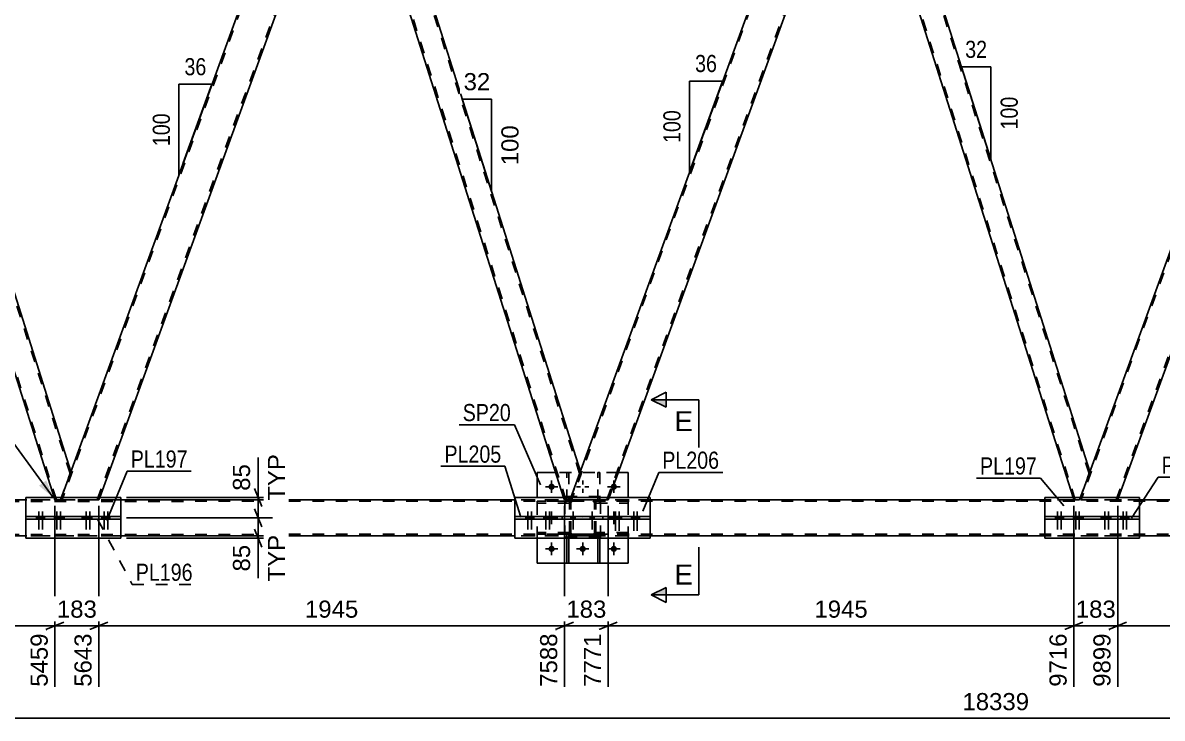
# Model space of a CAD drawing. Header units: millimetres. Extents: x -123 to 718, y -398 to 196.
# Drawn here: x 134.2 to 324.6, y -158.5 to -42.2 of the extents above; entities that cross this region are included whole.
import ezdxf

# ---------------------------------------------------------------- set-up
doc = ezdxf.new("R2010")
doc.units = ezdxf.units.MM
doc.linetypes.add('DXK_LINE_DOT2', pattern=[3.9198, 1.9599, -1.9599])
doc.linetypes.add('DXK_LINE_DOT3', pattern=[5.9187, 2.979, -0.9799, 0.9799, -0.9799])
doc.styles.add('Arial', font='ARIAL.TTF', dxfattribs={"height": 0.2})
doc.styles.add('Arial Narrow', font='ARIALN.TTF', dxfattribs={"height": 0.2})

# ---------------------------------------------------------------- blocks, each defined once
blk = doc.blocks.new('Part-318464438-3938 - 3652')
at = {"color": 7, "linetype": 'DXK_LINE_DOT2'}
for p, q in [((190.22, -3), (188.48, -7.77)), ((191.17, -3), (190.22, -3)), ((227.25, -117.6), (190.91, -3)), ((191.29, -3.4), (191.17, -3)), ((224.96, -122), (188.62, -7.4)), ((225.65, -122), (227.39, -117.23)), ((224.71, -122), (224.58, -121.6)), ((224.71, -122), (225.65, -122))]:
    blk.add_line(p, q, dxfattribs=at)
at = {"color": 2, "linetype": 'Continuous'}
for p, q in [((227.39, -117.23), (191.29, -3.4)), ((224.58, -121.6), (188.48, -7.77))]:
    blk.add_line(p, q, dxfattribs=at)
blk = doc.blocks.new('Part-318464438-4051 - 3652')
at = {"color": 7, "linetype": 'DXK_LINE_DOT2'}
for p, q in [((235.37, -122.24), (229.97, -122.24)), ((229.97, -122.24), (229.97, -122.56)), ((229.97, -122.56), (235.37, -122.56)), ((230.57, -122.56), (230.57, -122.24)), ((235.37, -122.56), (235.37, -122.24))]:
    blk.add_line(p, q, dxfattribs=at)
blk = doc.blocks.new('Part-318464438-3699 - 3652')
at = {"color": 2, "linetype": 'Continuous'}
for p, q in [((150.56, -121.6), (134.7, -121.6)), ((134.7, -124.76), (134.7, -121.6)), ((150.56, -124.76), (150.56, -121.6)), ((134.7, -128.4), (134.7, -125.24)), ((150.56, -128.4), (150.56, -125.24)), ((150.56, -128.4), (134.7, -128.4))]:
    blk.add_line(p, q, dxfattribs=at)
at = {"color": 7, "linetype": 'DXK_LINE_DOT2'}
for p, q in [((134.7, -125.24), (134.7, -124.76)), ((150.56, -125.24), (150.56, -124.76))]:
    blk.add_line(p, q, dxfattribs=at)
blk = doc.blocks.new('Part-318464438-3774 - 3652')
at = {"color": 7, "linetype": 'DXK_LINE_DOT2'}
for p, q in [((619.65, -122.24), (-43.57, -122.25)), ((619.65, -122), (-35.57, -122.01)), ((150.56, -122.01), (134.7, -122.01)), ((239.06, -122), (216.45, -122)), ((320.83, -122), (304.97, -122)), ((619.65, -127.76), (-43.57, -127.77)), ((619.65, -128), (-35.57, -128.01)), ((150.56, -128.01), (134.7, -128.01)), ((239.06, -128), (216.45, -128)), ((320.83, -128), (304.97, -128))]:
    blk.add_line(p, q, dxfattribs=at)
at = {"color": 2, "linetype": 'Continuous'}
for p, q in [((134.7, -122.01), (68.79, -122.01)), ((216.45, -122), (150.56, -122.01)), ((304.97, -122), (239.06, -122)), ((390.11, -122), (320.83, -122)), ((134.7, -128.01), (68.79, -128.01)), ((216.45, -128), (150.56, -128.01)), ((304.97, -128), (239.06, -128)), ((390.11, -128), (320.83, -128))]:
    blk.add_line(p, q, dxfattribs=at)
blk = doc.blocks.new('Part-318464438-4115 - 3652')
at = {"color": 7, "linetype": 'DXK_LINE_DOT2'}
for p, q in [((225.12, -122.24), (225.12, -117.4)), ((225.12, -117.4), (225.44, -117.4)), ((225.44, -117.4), (225.44, -122.24)), ((225.12, -121.64), (225.44, -121.64)), ((225.44, -122.24), (225.12, -122.24))]:
    blk.add_line(p, q, dxfattribs=at)
blk = doc.blocks.new('Bolt-318464438-3798 - 3652')
at = {"linetype": 'Continuous'}
for points in [[(137.23, -124.76), (136.51, -124.76), (136.51, -125.24), (137.23, -125.24)], [(137.83, -124.76), (137.11, -124.76), (137.11, -125.24), (137.83, -125.24)], [(140.24, -124.76), (139.52, -124.76), (139.52, -125.24), (140.24, -125.24)], [(140.84, -124.76), (140.12, -124.76), (140.12, -125.24), (140.84, -125.24)]]:
    blk.add_hatch(color=1, dxfattribs=at).paths.add_polyline_path(points)
at = {"color": 1, "linetype": 'Continuous'}
for p, q in [((136.51, -124.76), (136.51, -125.24)), ((136.87, -123.96), (136.87, -126.96)), ((137.11, -124.76), (137.11, -125.24)), ((137.23, -124.76), (137.23, -125.24)), ((137.47, -123.96), (137.47, -126.96)), ((137.83, -124.76), (137.83, -125.24)), ((139.52, -124.76), (139.52, -125.24)), ((139.88, -123.96), (139.88, -126.96)), ((140.12, -124.76), (140.12, -125.24)), ((140.24, -124.76), (140.24, -125.24)), ((140.48, -123.96), (140.48, -126.96)), ((140.84, -124.76), (140.84, -125.24))]:
    blk.add_line(p, q, dxfattribs=at)
blk = doc.blocks.new('Bolt-318464438-3900 - 3652')
at = {"linetype": 'Continuous'}
for points in [[(223.09, -119.8, -1), (222.05, -119.8, -1)], [(233.49, -119.8, -1), (232.45, -119.8, -1)], [(223.09, -130.2, -1), (222.05, -130.2, -1)], [(228.29, -130.2, -1), (227.25, -130.2, -1)], [(233.49, -130.2, -1), (232.45, -130.2, -1)]]:
    blk.add_hatch(color=1, dxfattribs=at).paths.add_polyline_path(points)
at = {"color": 1, "linetype": 'Continuous'}
for p, q in [((221.53, -119.8), (223.61, -119.8)), ((222.57, -118.76), (222.57, -120.84)), ((226.73, -119.8), (227.42, -119.8)), ((227.77, -118.76), (227.77, -119.45)), ((228.81, -119.8), (228.11, -119.8)), ((231.93, -119.8), (234.01, -119.8)), ((232.97, -118.76), (232.97, -120.84)), ((227.77, -120.84), (227.77, -120.15)), ((221.53, -125), (222.22, -125)), ((222.57, -123.96), (222.57, -124.65)), ((222.57, -126.04), (222.57, -125.35)), ((223.61, -125), (222.91, -125)), ((231.93, -125), (232.62, -125)), ((232.97, -123.96), (232.97, -124.65)), ((232.97, -126.04), (232.97, -125.35)), ((234.01, -125), (233.31, -125)), ((222.57, -129.16), (222.57, -131.24)), ((227.77, -129.16), (227.77, -131.24)), ((232.97, -129.16), (232.97, -131.24)), ((221.53, -130.2), (223.61, -130.2)), ((226.73, -130.2), (228.81, -130.2)), ((231.93, -130.2), (234.01, -130.2))]:
    blk.add_line(p, q, dxfattribs=at)
blk = doc.blocks.new('Bolt-318464438-3901 - 3652')
at = {"linetype": 'Continuous'}
for points in [[(307.5, -124.76), (306.78, -124.76), (306.78, -125.24), (307.5, -125.24)], [(308.1, -124.76), (307.38, -124.76), (307.38, -125.24), (308.1, -125.24)], [(310.51, -124.76), (309.79, -124.76), (309.79, -125.24), (310.51, -125.24)], [(311.11, -124.76), (310.39, -124.76), (310.39, -125.24), (311.11, -125.24)]]:
    blk.add_hatch(color=1, dxfattribs=at).paths.add_polyline_path(points)
at = {"color": 1, "linetype": 'Continuous'}
for p, q in [((306.78, -124.76), (306.78, -125.24)), ((307.14, -123.96), (307.14, -126.96)), ((307.38, -124.76), (307.38, -125.24)), ((307.5, -124.76), (307.5, -125.24)), ((307.74, -123.96), (307.74, -126.96)), ((308.1, -124.76), (308.1, -125.24)), ((309.79, -124.76), (309.79, -125.24)), ((310.15, -123.96), (310.15, -126.96)), ((310.39, -124.76), (310.39, -125.24)), ((310.51, -124.76), (310.51, -125.24)), ((310.75, -123.96), (310.75, -126.96)), ((311.11, -124.76), (311.11, -125.24))]:
    blk.add_line(p, q, dxfattribs=at)
blk = doc.blocks.new('Part-318464438-3963 - 3652')
at = {"color": 2, "linetype": 'Continuous'}
for p, q in [((183.69, -3.4), (140.66, -121.6)), ((190.07, -3.4), (147.05, -121.6))]:
    blk.add_line(p, q, dxfattribs=at)
at = {"color": 7, "linetype": 'DXK_LINE_DOT2'}
for p, q in [((184.09, -3), (140.77, -122.01)), ((146.65, -122.01), (189.96, -3)), ((183.69, -3.4), (183.83, -3)), ((183.83, -3), (190.22, -3)), ((190.22, -3), (190.07, -3.4)), ((140.66, -121.6), (140.52, -122.01)), ((147.05, -121.6), (146.9, -122.01)), ((146.9, -122.01), (140.52, -122.01))]:
    blk.add_line(p, q, dxfattribs=at)
blk = doc.blocks.new('Part-318464438-3968 - 3652')
at = {"color": 2, "linetype": 'Continuous'}
for p, q in [((353.95, -3.4), (310.93, -121.6)), ((360.34, -3.4), (317.32, -121.6))]:
    blk.add_line(p, q, dxfattribs=at)
at = {"color": 7, "linetype": 'DXK_LINE_DOT2'}
for p, q in [((354.36, -3), (311.04, -122)), ((316.92, -122), (360.23, -3)), ((353.95, -3.4), (354.1, -3)), ((354.1, -3), (360.49, -3)), ((360.49, -3), (360.34, -3.4)), ((310.93, -121.6), (310.79, -122)), ((317.32, -121.6), (317.17, -122)), ((317.17, -122), (310.79, -122))]:
    blk.add_line(p, q, dxfattribs=at)
blk = doc.blocks.new('Part-318464438-4117 - 3652')
at = {"color": 7, "linetype": 'DXK_LINE_DOT2'}
for p, q in [((225.57, -127.44), (220.17, -127.44)), ((220.17, -127.44), (220.17, -127.76)), ((224.97, -127.76), (224.97, -127.44)), ((225.57, -127.76), (225.57, -127.44)), ((225.57, -127.76), (220.17, -127.76))]:
    blk.add_line(p, q, dxfattribs=at)
blk = doc.blocks.new('Part-318464438-4015 - 3652')
at = {"color": 7, "linetype": 'DXK_LINE_DOT2'}
for p, q in [((275.35, -3), (273.62, -7.77)), ((276.3, -3), (275.35, -3)), ((312.39, -117.6), (276.05, -3)), ((276.43, -3.4), (276.3, -3)), ((310.09, -122), (273.75, -7.4)), ((310.79, -122), (312.52, -117.23)), ((309.84, -122), (309.71, -121.6)), ((309.84, -122), (310.79, -122))]:
    blk.add_line(p, q, dxfattribs=at)
at = {"color": 2, "linetype": 'Continuous'}
for p, q in [((312.52, -117.23), (276.43, -3.4)), ((309.71, -121.6), (273.62, -7.77))]:
    blk.add_line(p, q, dxfattribs=at)
blk = doc.blocks.new('Part-318464438-4266 - 3652')
at = {"color": 2, "linetype": 'Continuous'}
for p, q in [((220.17, -121.6), (220.17, -117.4)), ((220.17, -117.4), (223.25, -117.4)), ((235.37, -117.4), (233.71, -117.4)), ((235.37, -121.6), (235.37, -117.4)), ((220.17, -132.6), (220.17, -128.4)), ((235.37, -132.6), (235.37, -128.4)), ((235.37, -132.6), (220.17, -132.6))]:
    blk.add_line(p, q, dxfattribs=at)
at = {"color": 7, "linetype": 'DXK_LINE_DOT2'}
for p, q in [((233.71, -117.4), (223.25, -117.4)), ((220.17, -128.4), (220.17, -121.6)), ((235.37, -128.4), (235.37, -121.6))]:
    blk.add_line(p, q, dxfattribs=at)
blk = doc.blocks.new('Part-318464438-4031 - 3652')
at = {"color": 2, "linetype": 'Continuous'}
for p, q in [((239.06, -121.6), (216.45, -121.6)), ((216.45, -124.76), (216.45, -121.6)), ((239.06, -124.76), (239.06, -121.6)), ((216.45, -128.4), (216.45, -125.24)), ((239.06, -128.4), (239.06, -125.24)), ((239.06, -128.4), (216.45, -128.4))]:
    blk.add_line(p, q, dxfattribs=at)
at = {"color": 7, "linetype": 'DXK_LINE_DOT2'}
for p, q in [((216.45, -125.24), (216.45, -124.76)), ((239.06, -125.24), (239.06, -124.76))]:
    blk.add_line(p, q, dxfattribs=at)
blk = doc.blocks.new('Part-318464438-4032 - 3652')
at = {"color": 7, "linetype": 'DXK_LINE_DOT2'}
for p, q in [((230.77, -121.46), (224.77, -121.46)), ((224.77, -128.26), (224.77, -121.46)), ((230.77, -128.26), (230.77, -121.46)), ((230.77, -128.26), (224.77, -128.26))]:
    blk.add_line(p, q, dxfattribs=at)
blk = doc.blocks.new('Part-318464438-4033 - 3652')
at = {"color": 7, "linetype": 'DXK_LINE_DOT2'}
for p, q in [((225.57, -122.48), (225.6, -122.3)), ((225.6, -122.3), (225.57, -122.48)), ((225.57, -127.52), (225.57, -122.48)), ((225.81, -122.48), (225.82, -122.39)), ((225.81, -127.52), (225.81, -122.48)), ((225.82, -122.39), (225.88, -122.31)), ((225.86, -122.04), (226.05, -122)), ((226.05, -122), (225.86, -122.04)), ((225.88, -122.31), (225.95, -122.26)), ((225.95, -122.26), (226.05, -122.24)), ((229.49, -122), (226.05, -122)), ((226.05, -122.24), (229.49, -122.24)), ((229.49, -122), (229.67, -122.04)), ((229.67, -122.04), (229.49, -122)), ((229.49, -122.24), (229.58, -122.26)), ((229.58, -122.26), (229.66, -122.31)), ((229.66, -122.31), (229.71, -122.39)), ((229.71, -122.39), (229.73, -122.48)), ((229.73, -127.52), (229.73, -122.48)), ((229.93, -122.3), (229.97, -122.48)), ((229.97, -122.48), (229.93, -122.3)), ((229.97, -127.52), (229.97, -122.48)), ((225.6, -127.7), (225.57, -127.52)), ((225.57, -127.52), (225.6, -127.7)), ((225.82, -127.61), (225.81, -127.52)), ((229.73, -127.52), (229.71, -127.61)), ((229.97, -127.52), (229.93, -127.7)), ((229.93, -127.7), (229.97, -127.52)), ((225.88, -127.69), (225.82, -127.61)), ((226.05, -128), (225.86, -127.96)), ((225.86, -127.96), (226.05, -128)), ((225.95, -127.74), (225.88, -127.69)), ((226.05, -127.76), (225.95, -127.74)), ((229.49, -127.76), (226.05, -127.76)), ((229.49, -128), (226.05, -128)), ((229.58, -127.74), (229.49, -127.76)), ((229.67, -127.96), (229.49, -128)), ((229.49, -128), (229.67, -127.96)), ((229.66, -127.69), (229.58, -127.74)), ((229.71, -127.61), (229.66, -127.69))]:
    blk.add_line(p, q, dxfattribs=at)
at = {"color": 7, "linetype": 'DXK_LINE_DOT3'}
blk.add_line((227.77, -125), (227.77, -125), dxfattribs=at)
at = {"color": 7, "linetype": 'DXK_LINE_DOT2'}
for centre, start, end in [((226.05, -122.48), 112.5, 157.5), ((226.05, -122.48), 112.5, 157.5), ((229.49, -122.48), 22.5, 67.5), ((229.49, -122.48), 22.5, 67.5), ((226.05, -127.52), 202.5, 247.5), ((226.05, -127.52), 202.5, 247.5), ((229.49, -127.52), 292.5, 337.5), ((229.49, -127.52), 292.5, 337.5)]:
    blk.add_arc(centre, 0.48, start, end, dxfattribs=at)
blk = doc.blocks.new('Part-318464438-4034 - 3652')
at = {"color": 7, "linetype": 'DXK_LINE_DOT2'}
for p, q in [((225.44, -127.76), (225.12, -127.76)), ((225.12, -128.4), (225.12, -127.76)), ((225.12, -128.36), (225.44, -128.36)), ((225.44, -128.4), (225.44, -127.76))]:
    blk.add_line(p, q, dxfattribs=at)
at = {"color": 2, "linetype": 'Continuous'}
for p, q in [((225.12, -132.6), (225.12, -128.4)), ((225.44, -132.6), (225.44, -128.4)), ((225.12, -132.6), (225.44, -132.6))]:
    blk.add_line(p, q, dxfattribs=at)
blk = doc.blocks.new('Part-318464438-4119 - 3652')
at = {"color": 7, "linetype": 'DXK_LINE_DOT2'}
for p, q in [((235.37, -127.44), (229.97, -127.44)), ((229.97, -127.44), (229.97, -127.76)), ((230.57, -127.76), (230.57, -127.44)), ((235.37, -127.76), (235.37, -127.44)), ((229.97, -127.76), (235.37, -127.76))]:
    blk.add_line(p, q, dxfattribs=at)
blk = doc.blocks.new('Part-318464438-4056 - 3652')
at = {"color": 7, "linetype": 'DXK_LINE_DOT2'}
for p, q in [((230.64, -127.76), (230.32, -127.76)), ((230.32, -128.4), (230.32, -127.76)), ((230.32, -128.36), (230.64, -128.36)), ((230.64, -128.4), (230.64, -127.76))]:
    blk.add_line(p, q, dxfattribs=at)
at = {"color": 2, "linetype": 'Continuous'}
for p, q in [((230.32, -132.6), (230.32, -128.4)), ((230.64, -132.6), (230.64, -128.4)), ((230.32, -132.6), (230.64, -132.6))]:
    blk.add_line(p, q, dxfattribs=at)
blk = doc.blocks.new('Part-318464438-4116 - 3652')
at = {"color": 7, "linetype": 'DXK_LINE_DOT2'}
for p, q in [((230.32, -122.24), (230.32, -117.4)), ((230.32, -117.4), (230.64, -117.4)), ((230.64, -117.4), (230.64, -122.24)), ((230.32, -121.64), (230.64, -121.64)), ((230.64, -122.24), (230.32, -122.24))]:
    blk.add_line(p, q, dxfattribs=at)
blk = doc.blocks.new('Part-318464438-4118 - 3652')
at = {"color": 7, "linetype": 'DXK_LINE_DOT2'}
for p, q in [((225.57, -122.24), (220.17, -122.24)), ((220.17, -122.24), (220.17, -122.56)), ((225.57, -122.56), (220.17, -122.56)), ((224.97, -122.56), (224.97, -122.24)), ((225.57, -122.56), (225.57, -122.24))]:
    blk.add_line(p, q, dxfattribs=at)
blk = doc.blocks.new('Part-318464438-4140 - 3652')
at = {"color": 7, "linetype": 'DXK_LINE_DOT2'}
for p, q in [((105.08, -3), (103.35, -7.77)), ((106.03, -3), (105.08, -3)), ((142.12, -117.6), (105.78, -3)), ((106.16, -3.4), (106.03, -3)), ((139.82, -122.01), (103.48, -7.4)), ((140.52, -122.01), (142.25, -117.23)), ((139.57, -122.01), (139.45, -121.6)), ((139.57, -122.01), (140.52, -122.01))]:
    blk.add_line(p, q, dxfattribs=at)
at = {"color": 2, "linetype": 'Continuous'}
for p, q in [((142.25, -117.23), (106.16, -3.4)), ((139.45, -121.6), (103.35, -7.77))]:
    blk.add_line(p, q, dxfattribs=at)
blk = doc.blocks.new('Part-318464438-4145 - 3652')
at = {"color": 2, "linetype": 'Continuous'}
for p, q in [((268.82, -3.4), (225.8, -121.6)), ((275.21, -3.4), (232.18, -121.6))]:
    blk.add_line(p, q, dxfattribs=at)
at = {"color": 7, "linetype": 'DXK_LINE_DOT2'}
for p, q in [((269.22, -3), (225.91, -122)), ((231.78, -122), (275.1, -3)), ((268.82, -3.4), (268.97, -3)), ((268.97, -3), (275.35, -3)), ((275.35, -3), (275.21, -3.4)), ((225.8, -121.6), (225.65, -122)), ((232.18, -121.6), (232.04, -122)), ((232.04, -122), (225.65, -122))]:
    blk.add_line(p, q, dxfattribs=at)
blk = doc.blocks.new('Bolt-318464438-4204 - 3652')
at = {"linetype": 'Continuous'}
for points in [[(145.14, -124.76), (144.42, -124.76), (144.42, -125.24), (145.14, -125.24)], [(145.74, -124.76), (145.02, -124.76), (145.02, -125.24), (145.74, -125.24)], [(148.15, -124.76), (147.43, -124.76), (147.43, -125.24), (148.15, -125.24)], [(148.75, -124.76), (148.03, -124.76), (148.03, -125.24), (148.75, -125.24)]]:
    blk.add_hatch(color=1, dxfattribs=at).paths.add_polyline_path(points)
at = {"color": 1, "linetype": 'Continuous'}
for p, q in [((144.42, -124.76), (144.42, -125.24)), ((144.78, -123.96), (144.78, -126.96)), ((145.02, -124.76), (145.02, -125.24)), ((145.14, -124.76), (145.14, -125.24)), ((145.38, -123.96), (145.38, -126.96)), ((145.74, -124.76), (145.74, -125.24)), ((147.43, -124.76), (147.43, -125.24)), ((147.79, -123.96), (147.79, -126.96)), ((148.03, -124.76), (148.03, -125.24)), ((148.15, -124.76), (148.15, -125.24)), ((148.39, -123.96), (148.39, -126.96)), ((148.75, -124.76), (148.75, -125.24))]:
    blk.add_line(p, q, dxfattribs=at)
blk = doc.blocks.new('Part-318464438-4209 - 3652')
at = {"color": 2, "linetype": 'Continuous'}
for p, q in [((134.7, -124.76), (134.7, -124.76)), ((134.7, -124.76), (144.15, -124.76)), ((134.7, -125.24), (134.7, -124.76)), ((134.7, -125.24), (144.15, -125.24)), ((141.11, -125.24), (141.11, -124.76)), ((144.15, -124.76), (150.56, -124.76)), ((144.15, -125.24), (144.15, -124.76)), ((150.56, -125.24), (144.15, -125.24)), ((150.56, -124.76), (150.56, -124.76)), ((150.56, -125.24), (150.56, -124.76))]:
    blk.add_line(p, q, dxfattribs=at)
at = {"color": 7, "linetype": 'DXK_LINE_DOT2'}
for p, q in [((150.56, -124.76), (134.7, -124.76)), ((134.7, -125.24), (134.7, -125.24)), ((134.7, -125.24), (150.56, -125.24)), ((150.56, -125.24), (150.56, -125.24))]:
    blk.add_line(p, q, dxfattribs=at)
blk = doc.blocks.new('Part-318464438-4246 - 3652')
at = {"color": 2, "linetype": 'Continuous'}
for p, q in [((304.97, -124.76), (304.97, -124.76)), ((304.97, -124.76), (314.42, -124.76)), ((304.97, -125.24), (304.97, -124.76)), ((304.97, -125.24), (314.42, -125.24)), ((311.38, -125.24), (311.38, -124.76)), ((314.42, -124.76), (320.83, -124.76)), ((314.42, -125.24), (314.42, -124.76)), ((320.83, -125.24), (314.42, -125.24)), ((320.83, -124.76), (320.83, -124.76)), ((320.83, -125.24), (320.83, -124.76))]:
    blk.add_line(p, q, dxfattribs=at)
at = {"color": 7, "linetype": 'DXK_LINE_DOT2'}
for p, q in [((320.83, -124.76), (304.97, -124.76)), ((304.97, -125.24), (304.97, -125.24)), ((304.97, -125.24), (320.83, -125.24)), ((320.83, -125.24), (320.83, -125.24))]:
    blk.add_line(p, q, dxfattribs=at)
blk = doc.blocks.new('Bolt-318464438-4247 - 3652')
at = {"linetype": 'Continuous'}
for points in [[(233.63, -124.76), (232.91, -124.76), (232.91, -125.24), (233.63, -125.24)], [(234.24, -124.76), (233.52, -124.76), (233.52, -125.24), (234.24, -125.24)], [(236.65, -124.76), (235.93, -124.76), (235.93, -125.24), (236.65, -125.24)], [(237.25, -124.76), (236.53, -124.76), (236.53, -125.24), (237.25, -125.24)]]:
    blk.add_hatch(color=1, dxfattribs=at).paths.add_polyline_path(points)
at = {"color": 1, "linetype": 'Continuous'}
for p, q in [((232.91, -124.76), (232.91, -125.24)), ((233.27, -123.96), (233.27, -127.16)), ((233.52, -124.76), (233.52, -125.24)), ((233.63, -124.76), (233.63, -125.24)), ((233.88, -123.96), (233.88, -127.16)), ((234.24, -124.76), (234.24, -125.24)), ((235.93, -124.76), (235.93, -125.24)), ((236.29, -123.96), (236.29, -127.16)), ((236.53, -124.76), (236.53, -125.24)), ((236.65, -124.76), (236.65, -125.24)), ((236.89, -123.96), (236.89, -127.16)), ((237.25, -124.76), (237.25, -125.24))]:
    blk.add_line(p, q, dxfattribs=at)
blk = doc.blocks.new('Bolt-318464438-4248 - 3652')
at = {"linetype": 'Continuous'}
for points in [[(226.51, -124.76), (225.79, -124.76), (225.79, -125.24), (226.51, -125.24)], [(226.51, -124.76), (225.79, -124.76), (225.79, -125.24), (226.51, -125.24)], [(229.71, -124.76), (228.99, -124.76), (228.99, -125.24), (229.71, -125.24)], [(229.71, -124.76), (228.99, -124.76), (228.99, -125.24), (229.71, -125.24)]]:
    blk.add_hatch(color=1, dxfattribs=at).paths.add_polyline_path(points)
at = {"color": 1, "linetype": 'Continuous'}
for p, q in [((225.79, -124.76), (225.79, -125.24)), ((225.79, -124.76), (225.79, -125.24)), ((226.15, -123.96), (226.15, -126.96)), ((226.15, -123.96), (226.15, -126.96)), ((226.51, -124.76), (226.51, -125.24)), ((226.51, -124.76), (226.51, -125.24)), ((228.99, -124.76), (228.99, -125.24)), ((228.99, -124.76), (228.99, -125.24)), ((229.35, -123.96), (229.35, -126.96)), ((229.35, -123.96), (229.35, -126.96)), ((229.71, -124.76), (229.71, -125.24)), ((229.71, -124.76), (229.71, -125.24))]:
    blk.add_line(p, q, dxfattribs=at)
blk = doc.blocks.new('Bolt-318464438-4249 - 3652')
at = {"linetype": 'Continuous'}
for points in [[(218.98, -124.76), (218.26, -124.76), (218.26, -125.24), (218.98, -125.24)], [(219.58, -124.76), (218.86, -124.76), (218.86, -125.24), (219.58, -125.24)], [(221.99, -124.76), (221.27, -124.76), (221.27, -125.24), (221.99, -125.24)], [(222.59, -124.76), (221.87, -124.76), (221.87, -125.24), (222.59, -125.24)]]:
    blk.add_hatch(color=1, dxfattribs=at).paths.add_polyline_path(points)
at = {"color": 1, "linetype": 'Continuous'}
for p, q in [((218.26, -124.76), (218.26, -125.24)), ((218.62, -123.96), (218.62, -126.96)), ((218.86, -124.76), (218.86, -125.24)), ((218.98, -124.76), (218.98, -125.24)), ((219.22, -123.96), (219.22, -126.96)), ((219.58, -124.76), (219.58, -125.24)), ((221.27, -124.76), (221.27, -125.24)), ((221.63, -123.96), (221.63, -126.96)), ((221.87, -124.76), (221.87, -125.24)), ((221.99, -124.76), (221.99, -125.24)), ((222.23, -123.96), (222.23, -126.96)), ((222.59, -124.76), (222.59, -125.24))]:
    blk.add_line(p, q, dxfattribs=at)
blk = doc.blocks.new('Part-318464438-4254 - 3652')
at = {"color": 2, "linetype": 'Continuous'}
for p, q in [((216.45, -124.76), (216.45, -124.76)), ((216.45, -124.76), (224.35, -124.76)), ((216.45, -125.24), (216.45, -124.76)), ((216.45, -125.24), (224.35, -125.24)), ((222.86, -125.24), (222.86, -124.76)), ((224.35, -124.76), (232.65, -124.76)), ((224.35, -125.24), (224.35, -124.76)), ((224.35, -125.24), (232.65, -125.24)), ((231.15, -125.24), (231.15, -124.76)), ((232.65, -124.76), (239.06, -124.76)), ((232.65, -125.24), (232.65, -124.76)), ((239.06, -125.24), (232.65, -125.24)), ((239.06, -124.76), (239.06, -124.76)), ((239.06, -125.24), (239.06, -124.76))]:
    blk.add_line(p, q, dxfattribs=at)
at = {"color": 7, "linetype": 'DXK_LINE_DOT2'}
for p, q in [((239.06, -124.76), (216.45, -124.76)), ((216.45, -125.24), (216.45, -125.24)), ((216.45, -125.24), (239.06, -125.24)), ((239.06, -125.24), (239.06, -125.24))]:
    blk.add_line(p, q, dxfattribs=at)
blk = doc.blocks.new('Part-318464438-4271 - 3652')
at = {"color": 2, "linetype": 'Continuous'}
for p, q in [((320.83, -121.6), (304.97, -121.6)), ((304.97, -124.76), (304.97, -121.6)), ((320.83, -124.76), (320.83, -121.6)), ((304.97, -128.4), (304.97, -125.24)), ((320.83, -128.4), (320.83, -125.24)), ((320.83, -128.4), (304.97, -128.4))]:
    blk.add_line(p, q, dxfattribs=at)
at = {"color": 7, "linetype": 'DXK_LINE_DOT2'}
for p, q in [((304.97, -125.24), (304.97, -124.76)), ((320.83, -125.24), (320.83, -124.76))]:
    blk.add_line(p, q, dxfattribs=at)
blk = doc.blocks.new('Bolt-318464438-4343 - 3652')
at = {"linetype": 'Continuous'}
for points in [[(315.4, -124.76), (314.68, -124.76), (314.68, -125.24), (315.4, -125.24)], [(316.01, -124.76), (315.29, -124.76), (315.29, -125.24), (316.01, -125.24)], [(318.42, -124.76), (317.7, -124.76), (317.7, -125.24), (318.42, -125.24)], [(319.02, -124.76), (318.3, -124.76), (318.3, -125.24), (319.02, -125.24)]]:
    blk.add_hatch(color=1, dxfattribs=at).paths.add_polyline_path(points)
at = {"color": 1, "linetype": 'Continuous'}
for p, q in [((314.68, -124.76), (314.68, -125.24)), ((315.04, -123.96), (315.04, -126.96)), ((315.29, -124.76), (315.29, -125.24)), ((315.4, -124.76), (315.4, -125.24)), ((315.65, -123.96), (315.65, -126.96)), ((316.01, -124.76), (316.01, -125.24)), ((317.7, -124.76), (317.7, -125.24)), ((318.06, -123.96), (318.06, -126.96)), ((318.3, -124.76), (318.3, -125.24)), ((318.42, -124.76), (318.42, -125.24)), ((318.66, -123.96), (318.66, -126.96)), ((319.02, -124.76), (319.02, -125.24))]:
    blk.add_line(p, q, dxfattribs=at)
blk = doc.blocks.new('StraightDimension-318464438-4602 - 3652')
at = {"color": 7, "linetype": 'Continuous'}
blk.add_line((-56.47, -158.53), (650.04, -158.53), dxfattribs=at)
at = {"color": 0}
blk.add_wipeout([(302.94, -157.78), (302.94, -153.58), (290.63, -153.58), (290.63, -157.78)], dxfattribs=at)
at = {"color": 3, "style": 'Arial'}
blk.add_text('18339', height=2.865, dxfattribs=at).set_placement((291.23, -157.18))
blk = doc.blocks.new('AngleDimension-318464438-4479 - 3652')
at = {"color": 7, "linetype": 'Continuous'}
for p, q in [((245.61, -51.94), (251.15, -51.94)), ((245.61, -67.16), (251.15, -51.94)), ((245.61, -67.16), (245.61, -51.94)), ((247.26, -62.65), (251.15, -51.94))]:
    blk.add_line(p, q, dxfattribs=at)
at = {"color": 0}
for points in [[(250.81, -51.04), (250.81, -46.84), (245.95, -46.84), (245.95, -51.04)], [(244.71, -56.21), (240.51, -56.21), (240.51, -62.9), (244.71, -62.9)]]:
    blk.add_wipeout(points, dxfattribs=at)
at = {"color": 3, "style": 'Arial Narrow'}
blk.add_text('36', height=2.863, dxfattribs=at).set_placement((246.55, -50.44))
blk.add_text('100', height=2.863, rotation=90.0002, dxfattribs=at).set_placement((244.11, -62.3))
blk = doc.blocks.new('StraightDimension-318464438-5468 - 3652')
at = {"color": 7, "linetype": 'Continuous'}
for p, q in [((61.77, -123.01), (61.77, -153.26)), ((139.57, -123.01), (139.57, -153.26)), ((63.27, -142.46), (60.27, -143.66)), ((138.07, -143.66), (141.07, -142.46)), ((61.77, -143.06), (139.57, -143.06))]:
    blk.add_line(p, q, dxfattribs=at)
at = {"color": 0}
blk.add_wipeout([(105.72, -142.31), (105.72, -138.11), (95.62, -138.11), (95.62, -142.31)], dxfattribs=at)
at = {"color": 0, "linetype": 'Continuous'}
blk.add_wipeout([(138.97, -143.76), (134.77, -143.76), (134.77, -153.86), (138.97, -153.86)], dxfattribs=at)
at = {"color": 3, "style": 'Arial'}
blk.add_text('1945', height=2.865, dxfattribs=at).set_placement((96.22, -141.71))
at = {"color": 3, "linetype": 'Continuous', "style": 'Arial'}
blk.add_text('5459', height=2.865, rotation=90.0002, dxfattribs=at).set_placement((138.37, -153.26))
blk = doc.blocks.new('AngleDimension-318464438-4493 - 3652')
at = {"color": 7, "linetype": 'Continuous'}
for p, q in [((160.28, -52.48), (165.82, -52.48)), ((160.28, -67.7), (165.82, -52.48)), ((160.28, -67.7), (160.28, -52.48)), ((161.03, -65.65), (165.82, -52.48))]:
    blk.add_line(p, q, dxfattribs=at)
at = {"color": 0}
for points in [[(165.48, -51.58), (165.48, -47.38), (160.62, -47.38), (160.62, -51.58)], [(159.38, -56.75), (155.18, -56.75), (155.18, -63.43), (159.38, -63.43)]]:
    blk.add_wipeout(points, dxfattribs=at)
at = {"color": 3, "style": 'Arial Narrow'}
blk.add_text('36', height=2.863, dxfattribs=at).set_placement((161.22, -50.98))
blk.add_text('100', height=2.863, rotation=90.0002, dxfattribs=at).set_placement((158.78, -62.83))
blk = doc.blocks.new('StraightDimension-318464438-4937 - 3652')
at = {"color": 7, "linetype": 'Continuous'}
for p, q in [((151.56, -121.6), (175.93, -121.6)), ((172.93, -120.1), (174.13, -123.1)), ((173.53, -125), (173.53, -121.6)), ((174.13, -126.5), (172.93, -123.5)), ((151.56, -125), (175.93, -125))]:
    blk.add_line(p, q, dxfattribs=at)
at = {"color": 0}
blk.add_wipeout([(172.78, -115.43), (168.58, -115.43), (168.58, -121.08), (172.78, -121.08)], dxfattribs=at)
at = {"color": 7, "linetype": 'Continuous'}
blk.add_line((173.53, -121.6), (173.53, -114.91), dxfattribs=at)
at = {"color": 3, "style": 'Arial'}
blk.add_text('85', height=2.865, rotation=90.0002, dxfattribs=at).set_placement((172.18, -120.48))
at = {"color": 0, "linetype": 'Continuous'}
blk.add_wipeout([(178.63, -113.77), (174.43, -113.77), (174.43, -122.74), (178.63, -122.74)], dxfattribs=at)
at = {"color": 7, "linetype": 'Continuous'}
blk.add_line((173.53, -121.6), (173.53, -114.91), dxfattribs=at)
at = {"color": 3, "linetype": 'Continuous', "style": 'Arial'}
blk.add_text('TYP', height=2.865, rotation=90.0002, dxfattribs=at).set_placement((178.03, -122.14))
blk = doc.blocks.new('StraightDimension-318464438-5406 - 3652')
at = {"color": 7, "linetype": 'Continuous'}
for p, q in [((309.84, -123), (309.84, -153.26)), ((317.17, -123), (317.17, -153.26)), ((308.34, -143.66), (311.34, -142.46)), ((318.67, -142.46), (315.67, -143.66)), ((309.84, -143.06), (317.17, -143.06))]:
    blk.add_line(p, q, dxfattribs=at)
at = {"color": 0}
blk.add_wipeout([(317.44, -142.31), (317.44, -138.11), (309.57, -138.11), (309.57, -142.31)], dxfattribs=at)
at = {"color": 0, "linetype": 'Continuous'}
blk.add_wipeout([(316.57, -143.76), (312.37, -143.76), (312.37, -153.86), (316.57, -153.86)], dxfattribs=at)
at = {"color": 3, "style": 'Arial'}
blk.add_text('183', height=2.865, dxfattribs=at).set_placement((310.17, -141.71))
at = {"color": 3, "linetype": 'Continuous', "style": 'Arial'}
blk.add_text('9899', height=2.865, rotation=90.0002, dxfattribs=at).set_placement((315.97, -153.26))
blk = doc.blocks.new('StraightDimension-318464438-5449 - 3652')
at = {"color": 7, "linetype": 'Continuous'}
for p, q in [((146.9, -123.01), (146.9, -153.26)), ((224.71, -123), (224.71, -153.26)), ((148.4, -142.46), (145.4, -143.66)), ((223.21, -143.66), (226.21, -142.46)), ((146.9, -143.06), (224.71, -143.06))]:
    blk.add_line(p, q, dxfattribs=at)
at = {"color": 0}
blk.add_wipeout([(190.85, -142.31), (190.85, -138.11), (180.76, -138.11), (180.76, -142.31)], dxfattribs=at)
at = {"color": 0, "linetype": 'Continuous'}
blk.add_wipeout([(224.11, -143.76), (219.91, -143.76), (219.91, -153.86), (224.11, -153.86)], dxfattribs=at)
at = {"color": 3, "style": 'Arial'}
blk.add_text('1945', height=2.865, dxfattribs=at).set_placement((181.36, -141.71))
at = {"color": 3, "linetype": 'Continuous', "style": 'Arial'}
blk.add_text('7588', height=2.865, rotation=90.0002, dxfattribs=at).set_placement((223.51, -153.26))
blk = doc.blocks.new('StraightDimension-318464438-5306 - 3652')
at = {"color": 7, "linetype": 'Continuous'}
for p, q in [((139.57, -123.01), (139.57, -153.26)), ((146.9, -123.01), (146.9, -153.26)), ((138.07, -143.66), (141.07, -142.46)), ((148.4, -142.46), (145.4, -143.66)), ((139.57, -143.06), (146.9, -143.06))]:
    blk.add_line(p, q, dxfattribs=at)
at = {"color": 0}
blk.add_wipeout([(147.17, -142.31), (147.17, -138.11), (139.3, -138.11), (139.3, -142.31)], dxfattribs=at)
at = {"color": 0, "linetype": 'Continuous'}
blk.add_wipeout([(146.3, -143.76), (142.1, -143.76), (142.1, -153.86), (146.3, -153.86)], dxfattribs=at)
at = {"color": 3, "style": 'Arial'}
blk.add_text('183', height=2.865, dxfattribs=at).set_placement((139.9, -141.71))
at = {"color": 3, "linetype": 'Continuous', "style": 'Arial'}
blk.add_text('5643', height=2.865, rotation=90.0002, dxfattribs=at).set_placement((145.7, -153.26))
blk = doc.blocks.new('StraightDimension-318464438-5282 - 3652')
at = {"color": 7, "linetype": 'Continuous'}
for p, q in [((232.04, -123), (232.04, -153.26)), ((309.84, -123), (309.84, -153.26)), ((233.54, -142.46), (230.54, -143.66)), ((308.34, -143.66), (311.34, -142.46)), ((232.04, -143.06), (309.84, -143.06))]:
    blk.add_line(p, q, dxfattribs=at)
at = {"color": 0}
blk.add_wipeout([(275.99, -142.31), (275.99, -138.11), (265.89, -138.11), (265.89, -142.31)], dxfattribs=at)
at = {"color": 0, "linetype": 'Continuous'}
blk.add_wipeout([(309.24, -143.76), (305.04, -143.76), (305.04, -153.86), (309.24, -153.86)], dxfattribs=at)
at = {"color": 3, "style": 'Arial'}
blk.add_text('1945', height=2.865, dxfattribs=at).set_placement((266.49, -141.71))
at = {"color": 3, "linetype": 'Continuous', "style": 'Arial'}
blk.add_text('9716', height=2.865, rotation=90.0002, dxfattribs=at).set_placement((308.64, -153.26))
blk = doc.blocks.new('StraightDimension-318464438-4945 - 3652')
at = {"color": 7, "linetype": 'Continuous'}
for p, q in [((172.93, -123.5), (174.13, -126.5)), ((151.56, -125), (175.93, -125)), ((173.53, -128.4), (173.53, -125)), ((174.13, -129.9), (172.93, -126.9)), ((151.56, -128.4), (175.93, -128.4))]:
    blk.add_line(p, q, dxfattribs=at)
at = {"color": 0}
blk.add_wipeout([(172.78, -128.93), (168.58, -128.93), (168.58, -134.58), (172.78, -134.58)], dxfattribs=at)
at = {"color": 7, "linetype": 'Continuous'}
blk.add_line((173.53, -128.4), (173.53, -135.1), dxfattribs=at)
at = {"color": 3, "style": 'Arial'}
blk.add_text('85', height=2.865, rotation=90.0002, dxfattribs=at).set_placement((172.18, -133.98))
at = {"color": 0, "linetype": 'Continuous'}
blk.add_wipeout([(178.63, -127.27), (174.43, -127.27), (174.43, -136.24), (178.63, -136.24)], dxfattribs=at)
at = {"color": 7, "linetype": 'Continuous'}
blk.add_line((173.53, -128.4), (173.53, -135.1), dxfattribs=at)
at = {"color": 3, "linetype": 'Continuous', "style": 'Arial'}
blk.add_text('TYP', height=2.865, rotation=90.0002, dxfattribs=at).set_placement((178.03, -135.64))
blk = doc.blocks.new('AngleDimension-318464438-4465 - 3652')
at = {"color": 7, "linetype": 'Continuous'}
for p, q in [((295.97, -49.57), (291.07, -49.57)), ((295.97, -65.02), (291.07, -49.57)), ((295.97, -65.02), (295.97, -49.57)), ((295.76, -64.37), (295.97, -65.02))]:
    blk.add_line(p, q, dxfattribs=at)
at = {"color": 0}
for points in [[(295.95, -48.67), (295.95, -44.47), (291.09, -44.47), (291.09, -48.67)], [(301.07, -53.95), (296.87, -53.95), (296.87, -60.64), (301.07, -60.64)]]:
    blk.add_wipeout(points, dxfattribs=at)
at = {"color": 3, "style": 'Arial Narrow'}
blk.add_text('32', height=2.863, dxfattribs=at).set_placement((291.69, -48.07))
blk.add_text('100', height=2.863, rotation=90.0002, dxfattribs=at).set_placement((300.47, -60.04))
blk = doc.blocks.new('AngleDimension-318464438-4566 - 3652')
at = {"color": 7, "linetype": 'Continuous'}
for p, q in [((211.7, -67.74), (207.65, -54.98)), ((212.54, -54.98), (207.65, -54.98)), ((212.54, -70.42), (207.65, -54.98)), ((212.54, -70.42), (212.54, -54.98))]:
    blk.add_line(p, q, dxfattribs=at)
at = {"color": 0}
for points in [[(212.92, -54.08), (212.92, -49.88), (207.27, -49.88), (207.27, -54.08)], [(217.64, -58.76), (213.44, -58.76), (213.44, -66.63), (217.64, -66.63)]]:
    blk.add_wipeout(points, dxfattribs=at)
at = {"color": 3, "style": 'Arial'}
blk.add_text('32', height=2.865, dxfattribs=at).set_placement((207.87, -53.48))
blk.add_text('100', height=2.865, rotation=90.0002, dxfattribs=at).set_placement((217.04, -66.03))
blk = doc.blocks.new('StraightDimension-318464438-5263 - 3652')
at = {"color": 7, "linetype": 'Continuous'}
for p, q in [((317.17, -123), (317.17, -153.26)), ((394.97, -123), (394.97, -155.48)), ((318.67, -142.46), (315.67, -143.66)), ((393.47, -143.66), (396.47, -142.46)), ((317.17, -143.06), (394.97, -143.06))]:
    blk.add_line(p, q, dxfattribs=at)
at = {"color": 0}
blk.add_wipeout([(361.12, -142.31), (361.12, -138.11), (351.03, -138.11), (351.03, -142.31)], dxfattribs=at)
at = {"color": 0, "linetype": 'Continuous'}
blk.add_wipeout([(394.37, -143.76), (390.17, -143.76), (390.17, -156.08), (394.37, -156.08)], dxfattribs=at)
at = {"color": 3, "style": 'Arial'}
blk.add_text('1945', height=2.865, dxfattribs=at).set_placement((351.63, -141.71))
at = {"color": 3, "linetype": 'Continuous', "style": 'Arial'}
blk.add_text('11845', height=2.865, rotation=90.0002, dxfattribs=at).set_placement((393.77, -155.48))
blk = doc.blocks.new('StraightDimension-318464438-5425 - 3652')
at = {"color": 7, "linetype": 'Continuous'}
for p, q in [((224.71, -123), (224.71, -153.26)), ((232.04, -123), (232.04, -153.26)), ((223.21, -143.66), (226.21, -142.46)), ((233.54, -142.46), (230.54, -143.66)), ((224.71, -143.06), (232.04, -143.06))]:
    blk.add_line(p, q, dxfattribs=at)
at = {"color": 0}
blk.add_wipeout([(232.31, -142.31), (232.31, -138.11), (224.44, -138.11), (224.44, -142.31)], dxfattribs=at)
at = {"color": 0, "linetype": 'Continuous'}
blk.add_wipeout([(231.44, -143.76), (227.24, -143.76), (227.24, -153.86), (231.44, -153.86)], dxfattribs=at)
at = {"color": 3, "style": 'Arial'}
blk.add_text('183', height=2.865, dxfattribs=at).set_placement((225.04, -141.71))
at = {"color": 3, "linetype": 'Continuous', "style": 'Arial'}
blk.add_text('7771', height=2.865, rotation=90.0002, dxfattribs=at).set_placement((230.84, -153.26))
blk = doc.blocks.new('Mark-318464438-4242 - 3652')
at = {"color": 0}
blk.add_wipeout([(334.02, -117.62), (334.02, -114.62), (324.51, -114.62), (324.51, -117.62)], dxfattribs=at)
blk.add_wipeout([(334.02, -117.62), (334.02, -114.62), (324.51, -114.62), (324.51, -117.62)], dxfattribs=at)
at = {"color": 30, "linetype": 'Continuous'}
for p, q in [((319.5, -125.08), (323.91, -118.22)), ((323.91, -118.22), (334.62, -118.22))]:
    blk.add_line(p, q, dxfattribs=at)
at = {"color": 3, "style": 'Arial Narrow'}
blk.add_text('PL196', height=2.863, dxfattribs=at).set_placement((324.51, -117.62))
blk = doc.blocks.new('Mark-318464438-4027 - 3652')
at = {"color": 0}
blk.add_wipeout([(250.57, -116.8), (250.57, -113.8), (241.07, -113.8), (241.07, -116.8)], dxfattribs=at)
blk.add_wipeout([(250.57, -116.8), (250.57, -113.8), (241.07, -113.8), (241.07, -116.8)], dxfattribs=at)
at = {"color": 30, "linetype": 'Continuous'}
for p, q in [((237.83, -123.89), (240.47, -117.4)), ((240.47, -117.4), (251.17, -117.4))]:
    blk.add_line(p, q, dxfattribs=at)
at = {"color": 3, "style": 'Arial Narrow'}
blk.add_text('PL206', height=2.863, dxfattribs=at).set_placement((241.07, -116.8))
blk = doc.blocks.new('Mark-318464438-4381 - 3652')
at = {"color": 0, "linetype": 'Continuous'}
blk.add_wipeout([(161.75, -116.6), (161.75, -113.6), (152.25, -113.6), (152.25, -116.6)], dxfattribs=at)
blk.add_wipeout([(161.75, -116.6), (161.75, -113.6), (152.25, -113.6), (152.25, -116.6)], dxfattribs=at)
at = {"color": 30, "linetype": 'Continuous'}
for p, q in [((148.26, -125.46), (151.65, -117.2)), ((151.65, -117.2), (162.35, -117.2))]:
    blk.add_line(p, q, dxfattribs=at)
at = {"color": 3, "linetype": 'Continuous', "style": 'Arial Narrow'}
blk.add_text('PL197', height=2.863, dxfattribs=at).set_placement((152.25, -116.6))
blk = doc.blocks.new('Mark-318464438-4267 - 3652')
at = {"color": 0}
blk.add_wipeout([(303.67, -117.76), (303.67, -114.76), (294.17, -114.76), (294.17, -117.76)], dxfattribs=at)
blk.add_wipeout([(303.67, -117.76), (303.67, -114.76), (294.17, -114.76), (294.17, -117.76)], dxfattribs=at)
at = {"color": 30, "linetype": 'Continuous'}
for p in [(293.57, -118.36), (308.15, -122.98)]:
    blk.add_line(p, (304.27, -118.36), dxfattribs=at)
at = {"color": 3, "style": 'Arial Narrow'}
blk.add_text('PL197', height=2.863, dxfattribs=at).set_placement((294.17, -117.76))
blk = doc.blocks.new('Mark-318464438-4205 - 3652')
at = {"color": 0}
blk.add_wipeout([(162.59, -135.54), (162.59, -132.54), (153.09, -132.54), (153.09, -135.54)], dxfattribs=at)
blk.add_wipeout([(162.59, -135.54), (162.59, -132.54), (153.09, -132.54), (153.09, -135.54)], dxfattribs=at)
at = {"color": 30, "linetype": 'DXK_LINE_DOT2'}
for p, q in [((146.69, -125.24), (152.49, -136.14)), ((152.49, -136.14), (163.19, -136.14))]:
    blk.add_line(p, q, dxfattribs=at)
at = {"color": 3, "style": 'Arial Narrow'}
blk.add_text('PL196', height=2.863, dxfattribs=at).set_placement((153.09, -135.54))
blk = doc.blocks.new('Mark-318464438-4250 - 3652')
at = {"color": 0}
blk.add_wipeout([(214.17, -115.78), (214.17, -112.78), (204.67, -112.78), (204.67, -115.78)], dxfattribs=at)
blk.add_wipeout([(214.17, -115.78), (214.17, -112.78), (204.67, -112.78), (204.67, -115.78)], dxfattribs=at)
at = {"color": 30, "linetype": 'Continuous'}
for p in [(204.07, -116.38), (217.44, -124.91)]:
    blk.add_line(p, (214.77, -116.38), dxfattribs=at)
at = {"color": 3, "style": 'Arial Narrow'}
blk.add_text('PL205', height=2.863, dxfattribs=at).set_placement((204.67, -115.78))
blk = doc.blocks.new('Mark-318464438-4262 - 3652')
at = {"color": 0}
blk.add_wipeout([(215.76, -108.83), (215.76, -105.83), (207.72, -105.83), (207.72, -108.83)], dxfattribs=at)
blk.add_wipeout([(215.76, -108.83), (215.76, -105.83), (207.72, -105.83), (207.72, -108.83)], dxfattribs=at)
at = {"color": 30, "linetype": 'Continuous'}
for p in [(207.12, -109.43), (220.7, -119.49)]:
    blk.add_line(p, (216.36, -109.43), dxfattribs=at)
at = {"color": 3, "style": 'Arial Narrow'}
blk.add_text('SP20', height=2.863, dxfattribs=at).set_placement((207.72, -108.83))
blk = doc.blocks.new('SectionMark-318464438-5715 - 3652')
at = {"linetype": 'Continuous'}
for points in [[(241.69, -105.26), (241.69, -106.51), (239.19, -105.26)], [(241.69, -136.66), (241.69, -137.91), (239.19, -137.91)]]:
    blk.add_hatch(color=6, dxfattribs=at).paths.add_polyline_path(points)
at = {"color": 6, "linetype": 'Continuous'}
for p, q in [((239.19, -105.26), (241.69, -104.01)), ((241.69, -106.51), (241.69, -104.01)), ((247.19, -105.26), (239.19, -105.26)), ((239.19, -105.26), (241.69, -106.51)), ((247.19, -105.26), (247.19, -113.26)), ((247.19, -137.91), (247.19, -129.91)), ((239.19, -137.91), (241.69, -136.66)), ((241.69, -136.66), (241.69, -139.16)), ((247.19, -137.91), (239.19, -137.91)), ((241.69, -139.16), (239.19, -137.91))]:
    blk.add_line(p, q, dxfattribs=at)
at = {"color": 0, "linetype": 'Continuous'}
for points in [[(246.19, -110.51), (246.19, -107.01), (243.08, -107.01), (243.08, -110.51)], [(246.19, -136.16), (246.19, -132.66), (243.08, -132.66), (243.08, -136.16)]]:
    blk.add_wipeout(points, dxfattribs=at)
at = {"color": 3, "linetype": 'Continuous', "style": 'Arial'}
for p in [(243.08, -110.51), (243.08, -136.16)]:
    blk.add_text('E', height=3.34, dxfattribs=at).set_placement(p)
blk = doc.blocks.new('WeldMark-318464438-5727 - 3652')
at = {"linetype": 'Continuous'}
blk.add_hatch(color=30, dxfattribs=at).paths.add_polyline_path([(138.12, -118.74), (139.29, -121.6), (136.91, -119.63)])
at = {"color": 3, "linetype": 'Continuous'}
for q in [(110.19, -100.4), (110.19, -108.97)]:
    blk.add_line((114.47, -104.68), q, dxfattribs=at)
at = {"color": 30, "linetype": 'Continuous'}
blk.add_line((139.29, -121.6), (126.9, -104.68), dxfattribs=at)
at = {"color": 3, "linetype": 'Continuous'}
for start, end in [(90, 270), (270, 90)]:
    blk.add_arc((126.9, -104.68), 1.5, start, end, dxfattribs=at)
at = {"color": 0}
blk.add_wipeout([(119, -108.78), (119, -105.38), (116.37, -105.38), (116.37, -108.78)], dxfattribs=at)
at = {"color": 30, "linetype": 'Continuous'}
blk.add_line((114.47, -104.68), (126.9, -104.68), dxfattribs=at)
at = {"color": 3, "linetype": 'Continuous'}
for p, q in [((119.65, -104.68), (123.94, -104.68)), ((123.94, -104.68), (119.65, -108.97)), ((119.65, -108.97), (119.65, -104.68))]:
    blk.add_line(p, q, dxfattribs=at)
at = {"color": 3, "style": 'Arial'}
blk.add_text('6', height=2.87, dxfattribs=at).set_placement((116.57, -108.58))
at = {"color": 0, "linetype": 'Continuous'}
blk.add_wipeout([(110.57, -105.58), (110.57, -102.58), (102.8, -102.58), (102.8, -105.58)], dxfattribs=at)
blk.add_wipeout([(110.57, -105.58), (110.57, -102.58), (102.8, -102.58), (102.8, -105.58)], dxfattribs=at)
at = {"color": 3, "linetype": 'Continuous', "style": 'Arial'}
blk.add_text('TYP', height=2.865, dxfattribs=at).set_placement((102.8, -105.58))

msp = doc.modelspace()

# ---------------------------------------------------------------- block references
for name in ['Part-318464438-4140 - 3652', 'Part-318464438-3963 - 3652', 'Part-318464438-3938 - 3652', 'Part-318464438-4145 - 3652', 'Part-318464438-4015 - 3652', 'Part-318464438-3968 - 3652', 'Part-318464438-4266 - 3652', 'Part-318464438-4115 - 3652', 'Part-318464438-4116 - 3652', 'Bolt-318464438-3900 - 3652', 'Part-318464438-3699 - 3652', 'Part-318464438-4031 - 3652', 'Part-318464438-4032 - 3652', 'Part-318464438-4271 - 3652', 'Part-318464438-3774 - 3652', 'Part-318464438-4118 - 3652', 'Part-318464438-4033 - 3652', 'Part-318464438-4051 - 3652', 'Part-318464438-4209 - 3652', 'Bolt-318464438-3798 - 3652', 'Bolt-318464438-4204 - 3652', 'Part-318464438-4254 - 3652', 'Bolt-318464438-4249 - 3652', 'Bolt-318464438-4248 - 3652', 'Bolt-318464438-4247 - 3652', 'Part-318464438-4246 - 3652', 'Bolt-318464438-3901 - 3652', 'Bolt-318464438-4343 - 3652', 'Part-318464438-4117 - 3652', 'Part-318464438-4119 - 3652', 'Part-318464438-4034 - 3652', 'Part-318464438-4056 - 3652']:
    msp.add_blockref(name, (0, 0))

# ---------------------------------------------------------------- next in the draw order: block references
msp.add_blockref('StraightDimension-318464438-4602 - 3652', (0, 0))

# ---------------------------------------------------------------- next in the draw order: block references
for name in ['AngleDimension-318464438-4465 - 3652', 'AngleDimension-318464438-4493 - 3652', 'AngleDimension-318464438-4479 - 3652', 'AngleDimension-318464438-4566 - 3652', 'WeldMark-318464438-5727 - 3652', 'StraightDimension-318464438-4937 - 3652', 'StraightDimension-318464438-5468 - 3652', 'StraightDimension-318464438-5406 - 3652']:
    msp.add_blockref(name, (0, 0))

# ---------------------------------------------------------------- next in the draw order: block references
for name in ['StraightDimension-318464438-5449 - 3652', 'StraightDimension-318464438-5282 - 3652', 'StraightDimension-318464438-5263 - 3652']:
    msp.add_blockref(name, (0, 0))

# ---------------------------------------------------------------- next in the draw order: block references
for name in ['Mark-318464438-4250 - 3652', 'Mark-318464438-4027 - 3652', 'Mark-318464438-4267 - 3652', 'Mark-318464438-4242 - 3652', 'StraightDimension-318464438-5306 - 3652', 'StraightDimension-318464438-4945 - 3652', 'StraightDimension-318464438-5425 - 3652']:
    msp.add_blockref(name, (0, 0))

# ---------------------------------------------------------------- next in the draw order: block references
for name in ['SectionMark-318464438-5715 - 3652', 'Mark-318464438-4262 - 3652', 'Mark-318464438-4381 - 3652']:
    msp.add_blockref(name, (0, 0))

# ---------------------------------------------------------------- next in the draw order: block references
msp.add_blockref('Mark-318464438-4205 - 3652', (0, 0))

doc.saveas('drawing.dxf')
